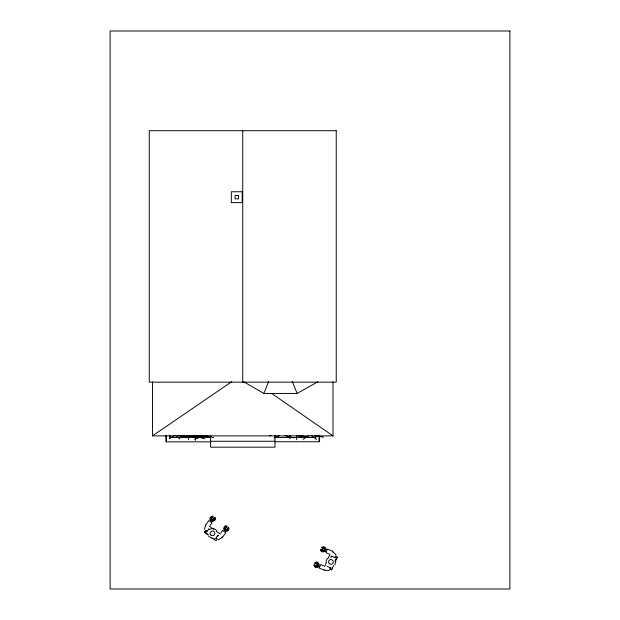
<?xml version="1.0" encoding="UTF-8"?>
<svg xmlns="http://www.w3.org/2000/svg" width="620" height="620" viewBox="0 0 620 620"><rect width="100%" height="100%" fill="white"/><g stroke="black" fill="none" stroke-linecap="round" stroke-linejoin="round"><path stroke-width="0.93" d="M326.043 561.929L326.407 559.945L327.608 558.318M335.808 561.332L334.777 564.952M321.377 549.467L320.695 549.398L321.951 550.761A1.465 1.395 81.7 0 0 323.803 550.048A1.465 1.395 81.7 0 0 323.097 548.103L321.532 547.623L322.191 547.382M332.762 552.118L332.591 551.273L327.461 549.057L325.903 552.653L328.825 553.916M226.168 527.636L226.254 526.496L226.881 526.047L226.168 527.636A1.465 1.395 4.1 0 0 224.921 529.209M225.463 531.193A2.457 2.341 4.1 0 0 228.641 528.116L228.439 527.248L227.827 528.829A1.465 1.395 4.1 0 1 227.835 529.193M317.673 564.138A1.465 1.395 -34.9 0 0 316.239 563.991L315.185 563.588C314.146 562.565 316.161 561.573 317.053 562.084A2.457 2.341 -34.9 0 1 318.308 565.153A2.457 2.341 -34.9 0 1 315.123 566.533L313.937 565.021L314.363 565.673A2.457 2.341 -34.9 0 0 318.998 566.138M337.264 557.148L335.435 555.807M204.453 529.317L205.615 525.078L208.886 520.544L212.063 522.838L210.196 525.427M243.799 381.835L263.841 393.444L268.708 381.494M324.578 566.657L326.446 562.332M328.174 558.333L330.049 554.009M331.995 568.091L332.188 567.641M334.947 561.263L336.071 558.674M333.622 565.564L331.646 569.974L329.577 569.354M335.443 561.356L337.272 557.14M206.445 531.115L206.274 531.495A2.457 0.403 -54.2 0 0 206.902 531.464A2.457 0.403 -54.2 0 0 208.684 529.1L208.948 528.628M211.583 517.475A1.465 1.395 67.5 0 1 211.931 517.367C214.652 516.755 212.265 515.034 211.343 516.925A2.457 2.341 67.5 0 0 212.009 520.335A2.457 2.341 67.5 0 0 215.279 519.761C215.969 519.002 215.435 516.824 214.21 517.615L213.59 518.56A1.465 1.395 67.5 0 1 213.141 519.924M212.978 516.925L212.141 517.499A1.465 1.395 67.5 0 0 212.536 519.529A1.465 1.395 67.5 0 0 214.489 519.188L214.76 517.382M222.611 537.075L218.379 539.842M205.491 530.433L204.437 532.317L208.32 535.2M204.592 532.518L205.638 531.061M220.728 533.022L222.588 530.433L225.773 532.727L222.503 537.261L221.635 537.245M217.457 539.067L216 540.663L212.04 537.889M318.843 566.362L318.13 566.719L319.067 565.068M320.788 549.351L320.703 550.823L321.563 551.653A2.457 2.341 81.7 0 0 324.663 550.467A2.457 2.341 81.7 0 0 323.485 547.204L321.602 547.468M205.755 524.915L205.693 525.582M218.085 535.215L217.713 535.61A2.457 0.403 -54.2 0 0 216.031 538.052A2.457 0.403 -54.2 0 0 216.202 538.656L216.512 538.377M315.185 563.588L315.332 563.441A2.457 2.341 -34.9 0 1 315.882 563.115M325.454 550.847C324.151 552.234 325.547 548.599 325.919 549.568M152.481 381.835L152.481 435.891L231.779 381.649M169.384 438.782L174.639 435.325M303.033 439.379L308.915 435.511M209.374 529.542L211.699 528.496M324.795 570.198L319.192 568.16L320.749 564.564L323.671 565.835M263.841 393.444L297.151 393.444L317.905 381.742M329.274 570.447L324.136 570.284M194.734 439.293L202.849 435.519M274.087 438.077L279.512 435.55M213.59 518.56L214.644 518.126M314.836 563.1L316.665 562.983A1.465 1.395 -34.9 0 1 317.409 564.812A1.465 1.395 -34.9 0 1 315.51 565.634L314.03 564.975M226.254 526.496L225.285 526.977A1.465 1.395 4.1 0 0 225.579 528.938A1.465 1.395 4.1 0 0 227.633 528.674L227.912 527.697M322.082 548.041L323.214 547.879A1.465 1.395 81.7 0 1 323.935 547.817M321.269 549.925L322.4 549.762A1.465 1.395 81.7 0 0 323.849 550.715M228.571 527.349L228.896 528.201L228.431 529.247A2.457 2.341 4.1 0 1 224.99 529.689A2.457 2.341 4.1 0 1 224.494 526.403L225.486 525.745L226.912 526.148M189.34 436.55L199.671 435.573M269.413 435.697L271.064 435.542M152.481 435.891L333.01 435.891L333.01 381.835M180.133 436.131L207.537 436.131M274.978 437.464L315.278 437.464L315.278 435.682M210.599 437.55L170.167 437.55L170.167 435.752M210.599 441.262L274.978 441.262M319.579 441.262L319.037 441.262L319.037 435.682M274.978 441.758L319.579 441.758L319.579 435.124M210.599 441.851L165.866 441.851L165.866 435.17M330.359 557.008L331.646 557.031M211.684 521.079C213.342 521.466 209.808 518.901 210.56 520.405M314.34 435.504L323.508 437.185M177.63 435.488L185.923 437.007M330.034 568.277L330.445 568.354A2.457 0.403 23.4 0 0 330.282 567.75A2.457 0.403 23.4 0 0 327.585 566.517L327.065 566.362M213.497 528.581L215.357 529.364L216.69 530.883M211.986 538.245L208.669 536.463M226.874 526.744L226.672 526.698A2.457 2.341 4.1 0 0 226.029 526.698M225.378 531.092C227.052 531.293 223.278 528.643 224.448 530.379M284.967 435.596L293.554 437.813M205.429 435.504L213.606 437.619M301.018 435.519L308.69 437.604M297.166 435.472L301.932 436.767M192.448 435.488L204.825 438.851M189.201 435.596L198.067 438.007M332.39 551.203L336.024 554.838M336.397 556.76L336.823 556.946M330.925 569.4L331.351 569.586M321.385 549.266L322.4 549.762M329.46 567.447L330.158 568.005L329.46 567.439M331.545 556.024L332.01 556.303A2.457 0.403 23.4 0 0 334.754 557.419A2.457 0.403 23.4 0 0 335.304 557.124L334.963 556.884M271.785 393.545L333.01 435.891M209.196 526.132L213.784 529.433M216.551 531.433L220.371 534.192M204.879 532.115L206.406 533.216M206.6 533.355L208.049 534.401M213.877 538.602L214.342 538.935M311.364 435.457L316.518 439.456M175.266 435.411L179.862 438.975M315.588 563.061L316.239 563.991M314.774 564.936L315.425 565.874M292.284 381.494L297.151 393.444M315.812 435.17L315.812 438.038M296.662 435.628L296.662 439.719M289.897 435.286L289.897 438.875M274.978 435.17L274.978 447.175L210.599 447.175L210.599 435.17M242.746 130.712L242.746 382.16M195.292 435.581L195.292 440.378M188.534 435.628L188.534 439.534M169.671 435.17L169.671 438.038M166.454 435.806L166.454 441.262M224.44 530.457A2.457 2.341 4.1 0 1 224.091 528.132M213.768 520.684A2.457 2.341 67.5 0 1 211.459 521.087M210.436 520.358A2.457 2.341 67.5 0 1 212.35 516.367M214.442 519.661A2.457 2.341 67.5 0 1 214.179 520.219M325.523 550.839A2.457 2.341 81.7 0 1 322.749 551.482M322.338 547.243A2.457 2.341 81.7 0 1 326.027 549.684M317.735 563.061A2.457 2.341 -34.9 0 1 319.176 564.913M206.7 531.014L207.134 530.999L206.692 531.014M216.295 537.935C216.853 538.369 216 538.245 216.574 537.37L216.303 537.943M218.31 535.51L217.581 535.967L218.31 535.51M509.896 31L110.104 31L110.104 589L509.896 589L509.896 31M336.234 130.712L149.257 130.712L149.257 382.16L336.234 382.16L336.234 130.712M242.203 191.75L231.322 191.75L231.322 202.631L242.203 202.631L242.203 191.75M238.437 195.509L235.081 195.509L235.081 198.873L238.437 198.873L238.437 195.509M211.102 535.269A2.364 2.364 0 0 0 214.83 533.587A2.364 2.364 0 0 0 211.513 531.201A2.364 2.364 0 0 0 211.102 535.269M329.453 563.75A2.364 2.364 0 0 0 333.258 562.239A2.364 2.364 0 0 0 330.057 559.697A2.364 2.364 0 0 0 329.453 563.75"/></g></svg>
